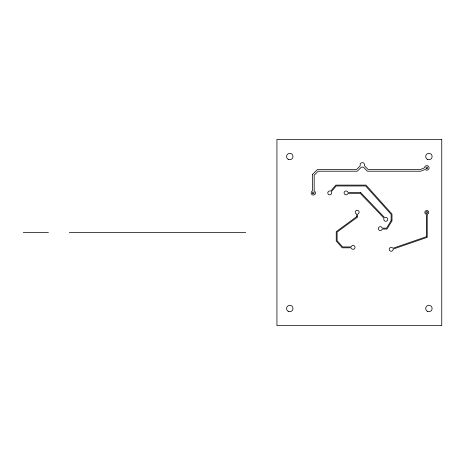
<?xml version="1.0" encoding="UTF-8"?>
<svg xmlns="http://www.w3.org/2000/svg" width="465" height="465" viewBox="0 0 465 465"><rect width="100%" height="100%" fill="white"/><g stroke="black" fill="none" stroke-linecap="round" stroke-linejoin="round"><path stroke-width="0.7" d="M23.256 232.5L48.43 232.5M69.302 232.5L245.753 232.5M312.463 174.503L312.463 190.354A1.07 1.07 0 0 1 312.038 191.208A2.139 2.139 0 0 0 311.736 194.358A2.139 2.139 0 0 0 314.904 194.358A2.139 2.139 0 0 0 314.607 191.208A1.07 1.07 0 0 1 314.177 190.354L314.177 175.212L318.176 171.213L357.277 171.213L361.061 167.429A1.07 1.07 0 0 1 361.991 167.133A2.249 2.249 0 0 0 362.729 167.127A1.07 1.07 0 0 1 363.659 167.429L367.443 171.213L420.651 171.213L424.533 169.679A1.07 1.07 0 0 1 425.522 169.783A2.267 2.267 0 0 0 428.573 169.33A2.267 2.267 0 0 0 428.335 166.249A2.267 2.267 0 0 0 425.243 166.272A2.238 2.238 0 0 0 424.586 167.348A1.07 1.07 0 0 1 423.946 168.068L420.325 169.498L368.152 169.498L364.874 166.22A1.07 1.07 0 0 1 364.572 165.284A2.249 2.249 0 0 0 362.357 162.663A2.249 2.249 0 0 0 360.143 165.29A1.07 1.07 0 0 1 359.84 166.226L356.568 169.498L317.467 169.498L312.463 174.503M391.135 220.637L386.549 228.187L382.91 228.187A1.07 1.07 0 0 1 381.98 227.647A1.941 1.941 0 0 0 379.051 227.123A1.941 1.941 0 0 0 379.051 230.099A1.941 1.941 0 0 0 381.98 229.576A1.07 1.07 0 0 1 382.91 229.042L387.031 229.042L391.989 220.875L391.989 214.051L366.013 185.111L335.835 185.111L331.109 190.638A1.07 1.07 0 0 1 330.098 190.993A1.941 1.941 0 0 0 327.796 192.882A1.941 1.941 0 0 0 330.057 194.818A1.941 1.941 0 0 0 331.562 192.248A1.07 1.07 0 0 1 331.76 191.196L336.23 185.971L365.63 185.971L391.135 214.382L391.135 220.637M356.754 216.585L336.242 231.657L336.242 240.992L342.223 247.81L350.517 247.81A1.07 1.07 0 0 1 351.447 248.345A1.924 1.924 0 0 0 354.353 248.856A1.924 1.924 0 0 0 354.353 245.904A1.924 1.924 0 0 0 351.447 246.415A1.07 1.07 0 0 1 350.517 246.95L342.612 246.95L337.096 240.672L337.096 232.093L357.608 217.016L357.608 214.766A1.07 1.07 0 0 1 358.143 213.842A1.924 1.924 0 0 0 358.66 210.936A1.924 1.924 0 0 0 355.708 210.936A1.924 1.924 0 0 0 356.219 213.842A1.07 1.07 0 0 1 356.754 214.766L356.754 216.585M426.359 236.726L393.5 248.054A1.07 1.07 0 0 1 392.448 247.851A1.941 1.941 0 0 0 389.507 248.316A1.941 1.941 0 0 0 390.478 251.129A1.941 1.941 0 0 0 393.082 249.676A1.07 1.07 0 0 1 393.779 248.868L427.213 237.336L427.213 215.039A1.07 1.07 0 0 1 427.748 214.109A1.941 1.941 0 0 0 428.271 211.18A1.941 1.941 0 0 0 425.295 211.18A1.941 1.941 0 0 0 425.818 214.109A1.07 1.07 0 0 1 426.359 215.039L426.359 236.726M441.75 139.39L276.931 139.39L276.931 325.61L441.75 325.61L441.75 139.39M360.596 192.475L348.657 192.475A1.07 1.07 0 0 1 347.733 191.935A1.941 1.941 0 0 0 344.798 191.411A1.941 1.941 0 0 0 344.798 194.387A1.941 1.941 0 0 0 347.733 193.864A1.07 1.07 0 0 1 348.657 193.33L360.23 193.33L383.619 217.748A1.07 1.07 0 0 1 383.875 218.788A1.941 1.941 0 0 0 385.526 221.27A1.941 1.941 0 0 0 387.671 219.213A1.941 1.941 0 0 0 385.27 217.457A1.07 1.07 0 0 1 384.235 217.155L360.596 192.475M288.172 311.271A3.208 3.208 0 0 0 292.985 308.487A3.208 3.208 0 0 0 288.172 305.708A3.208 3.208 0 0 0 288.172 311.271M288.172 159.292A3.208 3.208 0 0 0 292.985 156.513A3.208 3.208 0 0 0 288.172 153.729A3.208 3.208 0 0 0 288.172 159.292M427.3 311.271A3.208 3.208 0 0 0 432.119 308.487A3.208 3.208 0 0 0 427.3 305.708A3.208 3.208 0 0 0 427.3 311.271M427.3 159.292A3.208 3.208 0 0 0 432.119 156.513A3.208 3.208 0 0 0 427.3 153.729A3.208 3.208 0 0 0 427.3 159.292M312.893 193.643A0.854 0.854 0 0 0 314.177 192.899A0.854 0.854 0 0 0 312.893 192.161A0.854 0.854 0 0 0 312.893 193.643M426.359 213.168A0.854 0.854 0 0 0 427.637 212.424A0.854 0.854 0 0 0 426.359 211.685A0.854 0.854 0 0 0 426.359 213.168M426.353 168.673A0.866 0.866 0 0 0 427.649 167.917A0.866 0.866 0 0 0 426.353 167.168A0.866 0.866 0 0 0 426.353 168.673"/></g></svg>
